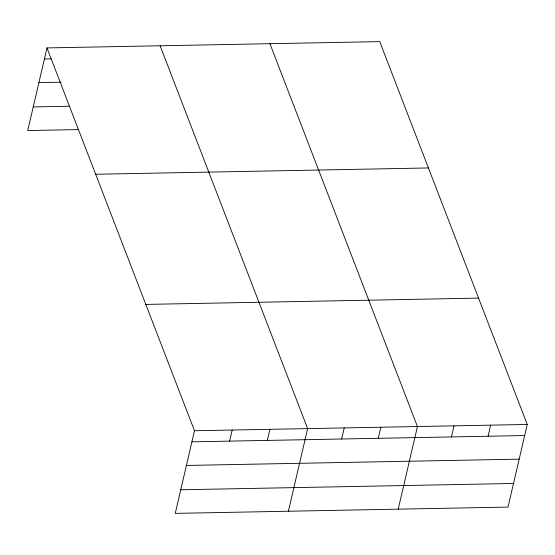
<?xml version="1.0" encoding="UTF-8"?>
<svg xmlns="http://www.w3.org/2000/svg" width="555" height="555" viewBox="0 0 555 555"><rect width="100%" height="100%" fill="white"/><g stroke="black" fill="none" stroke-linecap="round" stroke-linejoin="round"><path stroke-width="0.83" d="M46.981 47.917L194.486 430.749L175.255 513.375L508.019 507.083L527.25 424.457L379.745 41.625L46.981 47.917L27.75 130.543L78.317 129.593M229.617 441.128L232.198 430.035M267.33 440.413L269.91 429.32M288.399 511.238L307.623 428.606L160.118 45.774M341.644 439.005L344.232 427.912M378.253 438.311L380.834 427.225M398.206 509.164L417.436 426.531L269.931 43.699M451.458 436.931L454.039 425.838M488.067 436.237L490.648 425.144M44.4 59.003L51.254 58.879M38.905 82.612L61.189 82.195M33.245 106.935L69.243 106.255M95.654 174.249L428.418 167.957M145.805 304.411L478.577 298.118M194.486 430.749L527.25 424.457M191.905 441.835L524.669 435.543M186.411 465.444L519.175 459.151M180.75 489.767L513.514 483.474"/></g></svg>
